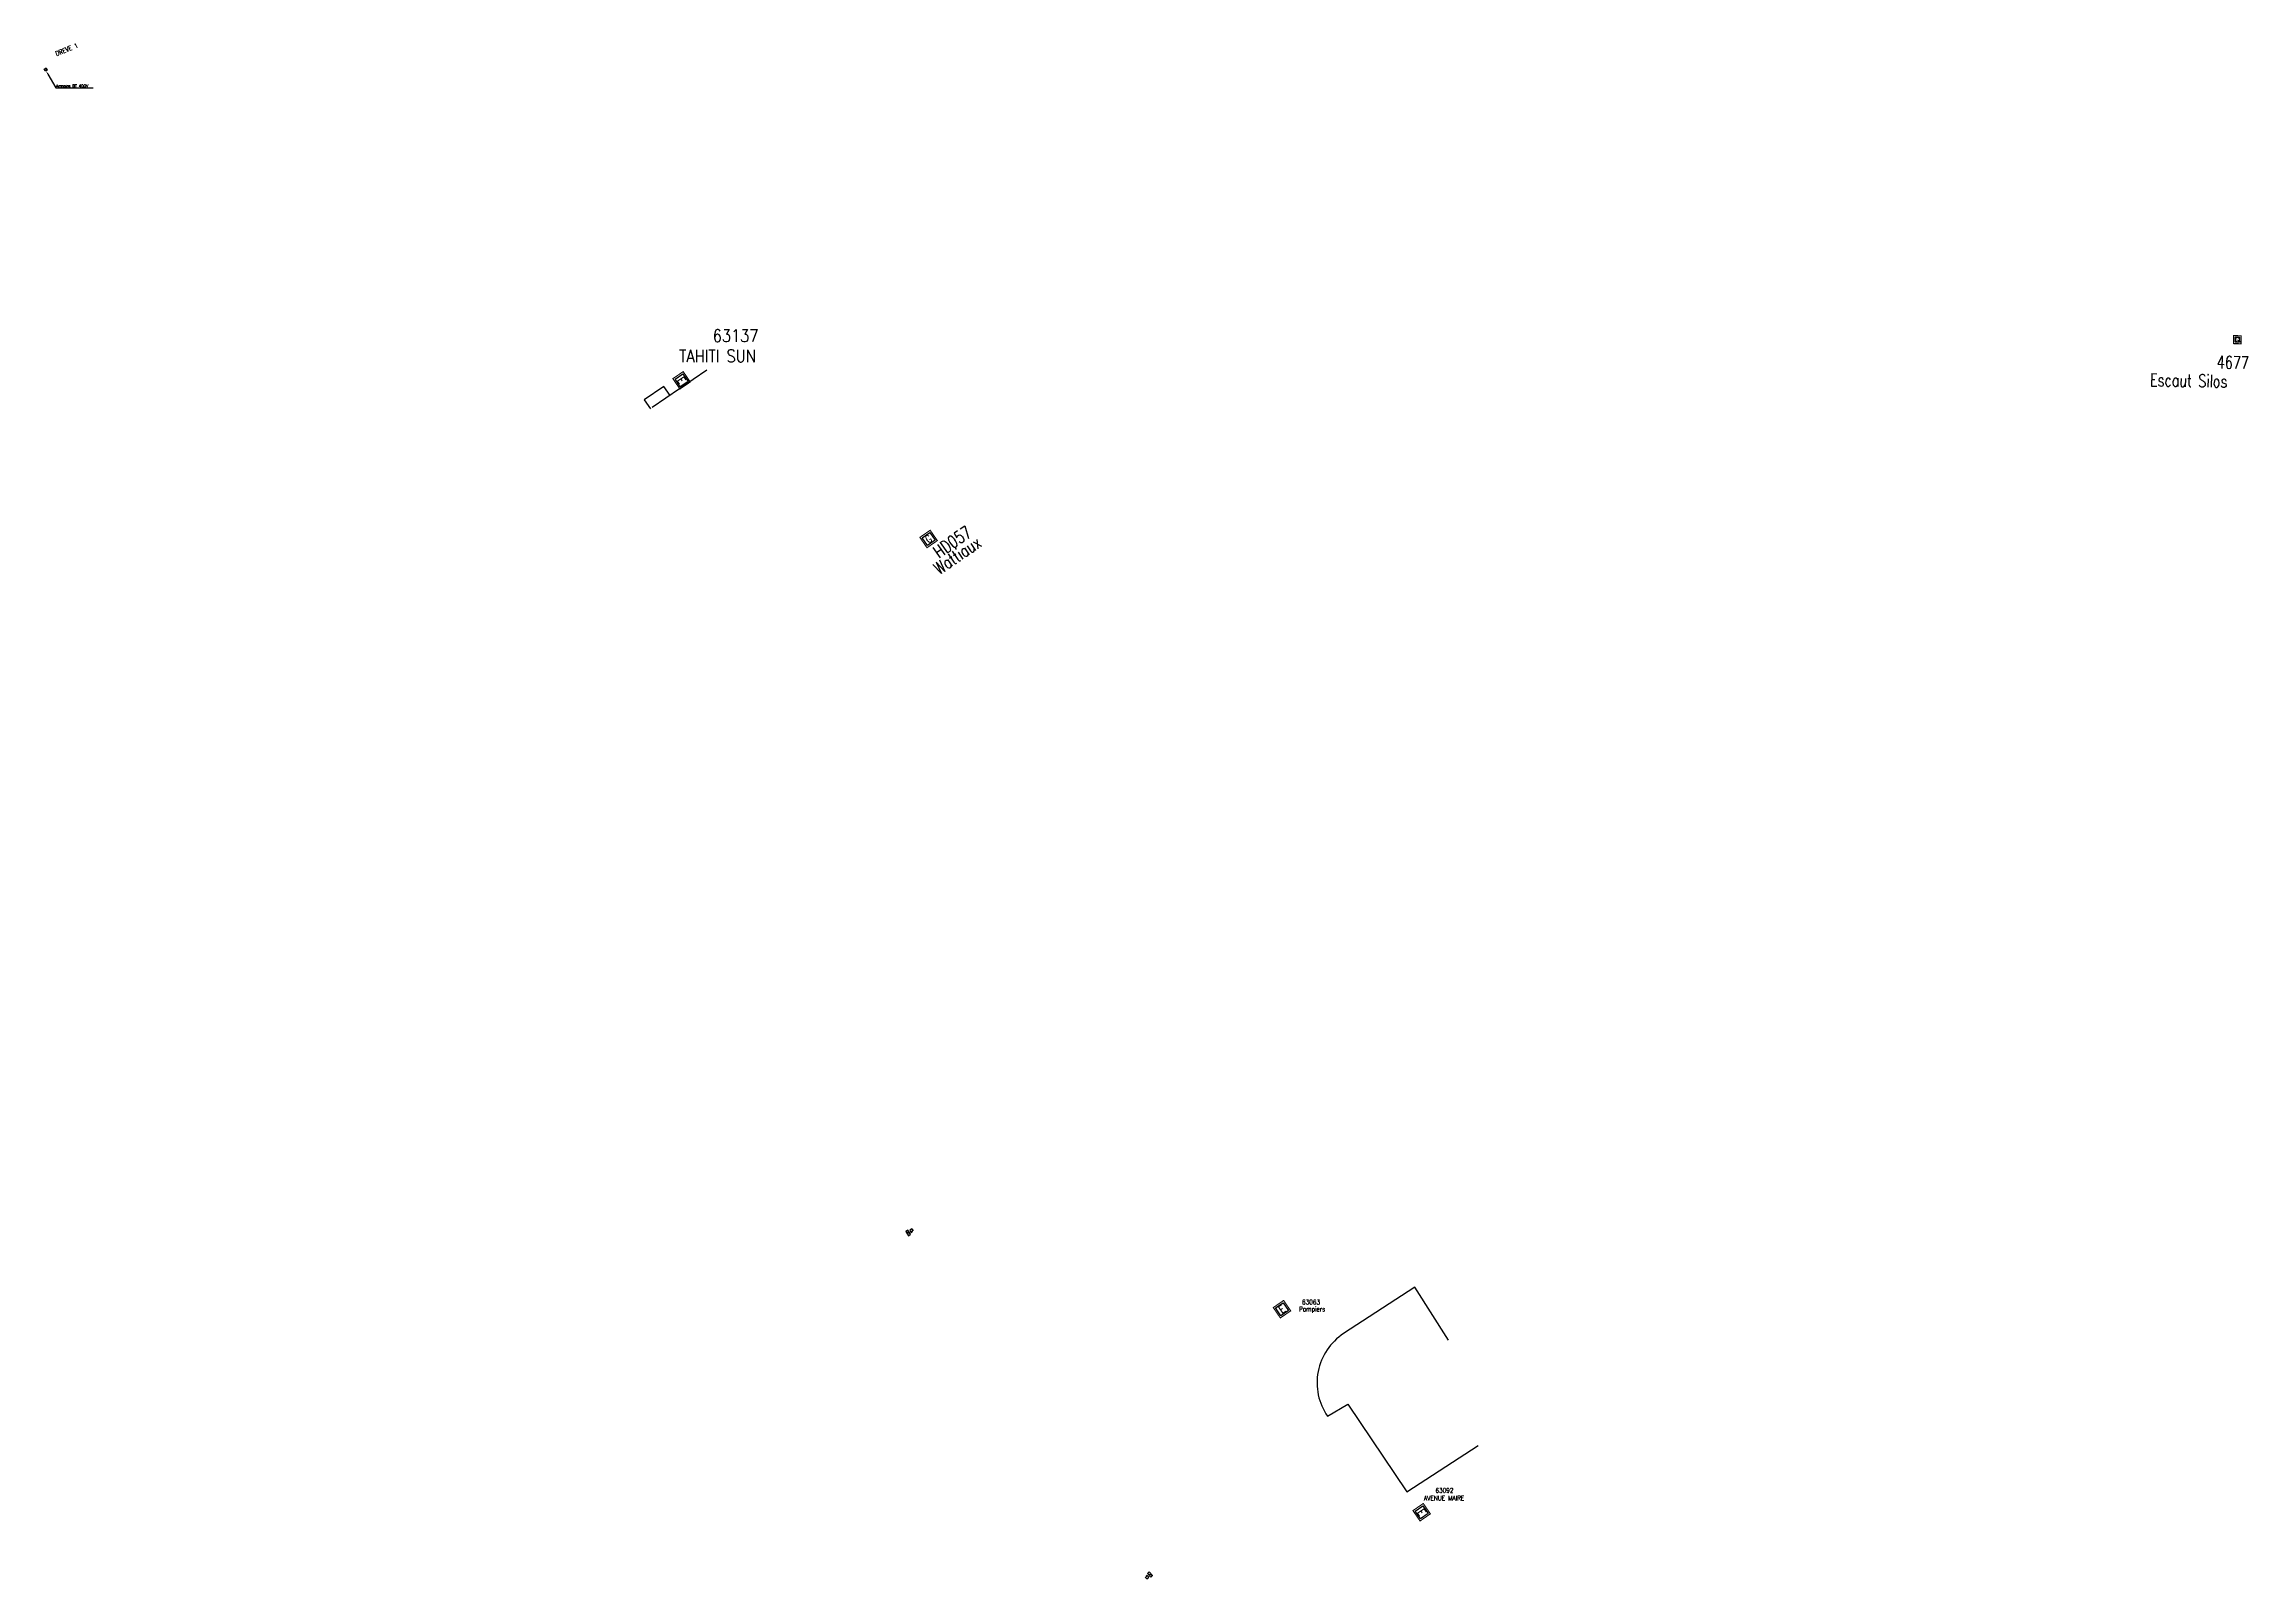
# Model space of a CAD drawing. Header units: millimetres. Extents: x 79256 to 80199, y 145020 to 146002.
# Drawn here: x 79256 to 79959, y 145512 to 146002 of the extents above; entities that cross this region are included whole.
import ezdxf
from ezdxf.enums import TextEntityAlignment as Align

# ---------------------------------------------------------------- set-up
doc = ezdxf.new("R2010")
doc.units = ezdxf.units.MM
doc.layers.get('0').update_dxf_attribs({"linetype": 'CONTINUOUS'})
for name, color, linetype in [('B_200', 7, 'CONTINUOUS'), ('BB01', 7, 'CONTINUOUS'), ('G_210', 7, 'CONTINUOUS'), ('M_200', 7, 'CONTINUOUS'), ('W0100', 7, 'CONTINUOUS'), ('W0432', 7, 'CONTINUOUS')]:
    doc.layers.add(name, color=color, linetype=linetype)
doc.styles.add('G_ROMANS', font='ROMANS.SHX', dxfattribs={"width": 0.75})
doc.styles.add('M_ROMANS', font='ROMANS.shx', dxfattribs={"width": 0.75})
doc.styles.add('ROMANS', font='romans.shx')
doc.styles.get("Standard").update_dxf_attribs({"font": 'romans.shx', "width": 0.85})

# ---------------------------------------------------------------- blocks, each defined once
blk = doc.blocks.new('B_200_03')
at = {"color": 0, "linetype": 'Continuous'}
blk.add_lwpolyline([(-1.5, 1.5), (1.5, 1.5), (1.5, -1.5), (-1.5, -1.5), (-1.5, 1.5)], dxfattribs=at)
blk.add_lwpolyline([(-1, 1), (1, 1), (1, -1), (-1, -1)], close=True, dxfattribs=at)
at = {"color": 0, "linetype": 'Continuous', "style": 'M_ROMANS', "width": 0.75, "flags": 3}
for tag, p in [('DEF_COUP', (0, -7.5)), ('DEF_TYPE', (0, -10)), ('DEF_LEG', (0, -5))]:
    blk.add_attdef(tag, text='', height=1.2, dxfattribs=at).set_placement(p, align=Align.MIDDLE)
blk = doc.blocks.new('G_210_17')
at = {"color": 0, "linetype": 'Continuous', "const_width": 0.35, "flags": 128}
blk.add_lwpolyline([(2, 2), (2, -2), (-2, -2), (-2, 2)], close=True, dxfattribs=at)
at = {"color": 0, "linetype": 'Continuous'}
blk.add_lwpolyline([(-1.5, 1.5), (1.5, 1.5), (1.5, -1.5), (-1.5, -1.5)], close=True, dxfattribs=at)
at = {"color": 0, "linetype": 'Continuous', "style": 'G_ROMANS', "width": 0.75}
blk.add_text('G', height=2.5, dxfattribs=at).set_placement((0, 0), align=Align.MIDDLE_CENTER)
for tag, height, p in [('NUM', 4, (0, 14)), ('NOM', 4, (0, 9)), ('BCL', 3, (0, 5))]:
    blk.add_attdef(tag, text='', height=height, dxfattribs=at).set_placement(p, align=Align.MIDDLE)
at = {"color": 0, "linetype": 'Continuous', "style": 'G_ROMANS', "width": 0.75, "flags": 3}
for tag, p in [('DEF_COUP', (0.14, -7.61)), ('DEF_LEG', (0.14, -5.11)), ('DEF_TYPE', (0.14, -10.11))]:
    blk.add_attdef(tag, text='', height=1.2, dxfattribs=at).set_placement(p, align=Align.MIDDLE)
blk = doc.blocks.new('M_200_56')
at = {"color": 0, "linetype": 'Continuous', "const_width": 0.35, "flags": 128}
blk.add_lwpolyline([(2, 2), (2, -2), (-2, -2), (-2, 2)], close=True, dxfattribs=at)
at = {"color": 0, "linetype": 'Continuous'}
blk.add_lwpolyline([(-1.5, 1.5), (1.5, 1.5), (1.5, -1.5), (-1.5, -1.5)], close=True, dxfattribs=at)
at = {"color": 0, "linetype": 'Continuous', "width": 0.85}
blk.add_text('E', height=2.5, dxfattribs=at).set_placement((0, 0), align=Align.MIDDLE_CENTER)
for tag, p in [('NUM', (0, 15.06)), ('NOM', (0, 8.65))]:
    blk.add_attdef(tag, text='', height=4, dxfattribs=at).set_placement(p, align=Align.MIDDLE)
at = {"color": 0, "linetype": 'Continuous', "style": 'M_ROMANS', "width": 0.75, "flags": 3}
for tag, p in [('DEF_COUP', (-0.13, -7.49)), ('DEF_LEG', (-0.13, -4.99)), ('DEF_TYPE', (-0.13, -9.99))]:
    blk.add_attdef(tag, text='', height=1.2, dxfattribs=at).set_placement(p, align=Align.MIDDLE)
blk = doc.blocks.new('M_200_59')
at = {"layer": 'M_200', "color": 0, "linetype": 'Continuous', "const_width": 0.35, "flags": 128}
blk.add_lwpolyline([(4, 4), (4, 0), (0, 0), (0, 4)], close=True, dxfattribs=at)
at = {"layer": 'M_200', "color": 0, "linetype": 'Continuous'}
blk.add_lwpolyline([(0.5, 3.5), (3.5, 3.5), (3.5, 0.5), (0.5, 0.5)], close=True, dxfattribs=at)
at = {"layer": 'M_200', "insert": (2, 2), "char_height": 2.5, "width": 4, "attachment_point": 5}
blk.add_mtext('E', dxfattribs=at)
at = {"layer": 'M_200', "color": 0, "linetype": 'Continuous', "width": 0.85}
for tag, p in [('NUM', (2, 17.06)), ('NOM', (2, 10.65))]:
    blk.add_attdef(tag, text='', height=4, dxfattribs=at).set_placement(p, align=Align.MIDDLE)
at = {"layer": 'M_200', "color": 0, "linetype": 'Continuous', "style": 'M_ROMANS', "width": 0.75, "flags": 3}
for tag, p in [('DEF_COUP', (1.87, -5.49)), ('DEF_LEG', (1.87, -2.99)), ('DEF_TYPE', (1.87, -7.99))]:
    blk.add_attdef(tag, text='', height=1.2, dxfattribs=at).set_placement(p, align=Align.MIDDLE)
blk = doc.blocks.new('T432')
at = {"flags": 128}
for points in [[(0.8, 0.8), (-0.8, 0.8)], [(-0.8, 0.8), (-0.8, 0)], [(0.8, 0.8), (-0.8, 0)], [(-0.8, 0), (0.8, 0)], [(-0.4, 2.1), (-0.4, 1.3)], [(-0.4, 1.3), (0.4, 1.3)], [(-0.39, 2.1), (0.41, 2.1)], [(0, 1.7), (0.4, 1.7)], [(0.4, 1.3), (0.4, 1.7)], [(0.8, 0), (0.8, 0.8)]]:
    blk.add_lwpolyline(points, dxfattribs=at)
blk = doc.blocks.new('*U10')
at = {"layer": 'G_210', "color": 0, "linetype": 'Continuous', "const_width": 0.35, "flags": 128}
blk.add_lwpolyline([(2.4, 2.55), (2.4, 0), (0, 0), (0, 2.55)], close=True, dxfattribs=at)
at = {"layer": 'G_210', "color": 0, "linetype": 'Continuous'}
blk.add_lwpolyline([(0.5, 2.05), (1.9, 2.05), (1.9, 0.5), (0.5, 0.5)], close=True, dxfattribs=at)
at = {"layer": 'G_210', "insert": (1.16, 1.29), "char_height": 1.43, "width": 0.6817, "attachment_point": 5}
blk.add_mtext('G', dxfattribs=at)
at = {"layer": 'G_210', "color": 0, "linetype": 'Continuous', "width": 0.75}
for tag, height, p in [('NUM', 4, (2, 16)), ('NOM', 4, (2, 11)), ('BCL', 3, (2, 7))]:
    blk.add_attdef(tag, text='', height=height, dxfattribs=at).set_placement(p, align=Align.MIDDLE)
at = {"layer": 'G_210', "color": 0, "linetype": 'Continuous', "width": 0.75, "flags": 3}
for tag, p in [('DEF_COUP', (2.14, -5.61)), ('DEF_LEG', (2.14, -3.11)), ('DEF_TYPE', (2.14, -8.11))]:
    blk.add_attdef(tag, text='', height=1.2, dxfattribs=at).set_placement(p, align=Align.MIDDLE)

msp = doc.modelspace()

# ---------------------------------------------------------------- linework, layer by layer
at = {"layer": 'B_200', "color": 252}
for p, q in [((79257.21, 145992.79), (79259.76, 145988.43)), ((79259.76, 145988.43), (79271.63, 145988.43))]:
    msp.add_line(p, q, dxfattribs=at)
msp.add_solid([(79257.03, 145992.68), (79256.58, 145993.87), (79257.39, 145992.89)], dxfattribs=at)
at = {"layer": 'BB01', "color": 252, "flags": 128}
for points in [[(79455.78, 145890.21), (79453.82, 145893.11), (79447.53, 145888.83), (79449.5, 145885.94)], [(79467.57, 145898.23), (79450.08, 145886.33)]]:
    msp.add_lwpolyline(points, dxfattribs=at)
at = {"layer": 'W0100'}
msp.add_lwpolyline([(79704.24, 145588.6), (79693.53, 145605.53), (79670.79, 145590.7, 0.423064), (79665.65, 145564.31), (79672.09, 145568.15), (79691, 145540.18), (79691, 145540.18), (79713.74, 145555.01)], format="xyb", dxfattribs=at)

# ---------------------------------------------------------------- block references
at = {"layer": 'B_200', "color": 252, "xscale": 0.25, "yscale": 0.25, "zscale": 0.25, "rotation": 25.3179376221775}
msp.add_blockref('B_200_03', (79256.48, 145994.24), dxfattribs=at)
at = {"layer": 'G_210'}
ref = msp.add_blockref('*U10', (79954.81, 145906.75), dxfattribs=dict(at, rotation=358.8991928332814))
ref.add_attrib('NUM', '4677', dxfattribs={"color": 0, "linetype": 'Continuous', "height": 4, "rotation": 358.89919, "width": 0.75}).set_placement((79954.63, 145900.73), align=Align.MIDDLE)
ref.add_attrib('NOM', 'Escaut Silos', dxfattribs={"color": 0, "linetype": 'Continuous', "height": 4, "rotation": 358.89919, "width": 0.75}).set_placement((79940.51, 145895.04), align=Align.MIDDLE)
ref = msp.add_blockref('G_210_17', (79538.31, 145844.38), dxfattribs=dict(at, rotation=34.49669655747446))
ref.add_attrib('NUM', 'HD057', dxfattribs={"layer": '0', "color": 0, "height": 4, "rotation": 34.4967, "style": 'G_ROMANS', "width": 0.75}).set_placement((79545.87, 145843.43), align=Align.MIDDLE)
ref.add_attrib('NOM', 'Wattiaux', dxfattribs={"layer": '0', "color": 0, "height": 4, "rotation": 34.4967, "style": 'G_ROMANS', "width": 0.75}).set_placement((79547.42, 145839.27), align=Align.MIDDLE)
at = {"layer": 'M_200'}
ref = msp.add_blockref('M_200_56', (79459.46, 145895.03), dxfattribs=dict(at, rotation=304.2221465863199))
ref.add_attrib('NUM', '63137', dxfattribs={"layer": '0', "color": 0, "height": 4, "width": 0.85}).set_placement((79476.7, 145909.27), align=Align.MIDDLE)
ref.add_attrib('NOM', 'TAHITI SUN', dxfattribs={"layer": '0', "color": 0, "height": 4, "width": 0.85}).set_placement((79470.93, 145902.8), align=Align.MIDDLE)
ref = msp.add_blockref('M_200_56', (79651.11, 145598.49), dxfattribs=dict(at, rotation=34.45812375618583))
ref.add_attrib('NUM', '63063', dxfattribs={"layer": '0', "color": 0, "linetype": 'Continuous', "height": 1.5, "width": 0.85}).set_placement((79660.39, 145600.77), align=Align.MIDDLE)
ref.add_attrib('NOM', 'Pompiers', dxfattribs={"layer": '0', "color": 0, "linetype": 'Continuous', "height": 1.5, "width": 0.85}).set_placement((79660.72, 145598.32), align=Align.MIDDLE)
ref = msp.add_blockref('M_200_59', (79692.91, 145534.19), dxfattribs=dict(at, rotation=304.5242003427142))
ref.add_attrib('NUM', '63092', dxfattribs={"color": 0, "linetype": 'Continuous', "height": 1.5, "width": 0.85}).set_placement((79702.97, 145540.64), align=Align.MIDDLE)
ref.add_attrib('NOM', 'AVENUE MAIRE', dxfattribs={"color": 0, "linetype": 'Continuous', "height": 1.5, "width": 0.85}).set_placement((79702.85, 145538.19), align=Align.MIDDLE)
at = {"layer": 'W0432'}
for p, rotation in [((79531.45, 145622.62), 304.1452798879449), ((79609.26, 145514.06), 131.7089217253255)]:
    msp.add_blockref('T432', p, dxfattribs=dict(at, rotation=rotation))

# ---------------------------------------------------------------- texts
at = {"layer": 'B_200', "color": 252, "style": 'ROMANS'}
msp.add_text('Armoire BT 400V', height=0.9, dxfattribs=at).set_placement((79259.81, 145988.57))
at = {"layer": 'M_200', "width": 0.75}
msp.add_text('DREVE 1', height=1.5, rotation=21.83523, dxfattribs=at).set_placement((79263.2, 146000.64), align=Align.MIDDLE)

doc.saveas('drawing.dxf')
